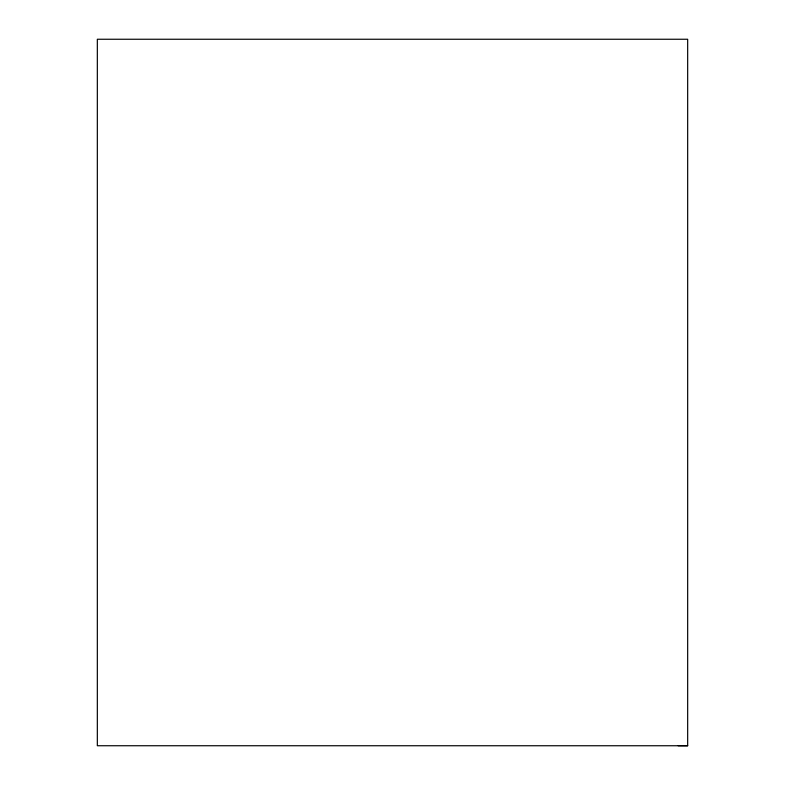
<?xml version="1.0" encoding="UTF-8"?>
<svg xmlns="http://www.w3.org/2000/svg" width="785" height="785" viewBox="0 0 785 785"><rect width="100%" height="100%" fill="white"/><g stroke="black" fill="none" stroke-linecap="round" stroke-linejoin="round"><path stroke-width="1.18" d="M687.67 745.75L97.33 745.74L97.33 39.25L687.67 39.25L687.67 745.75L678.152 745.74"/></g></svg>
